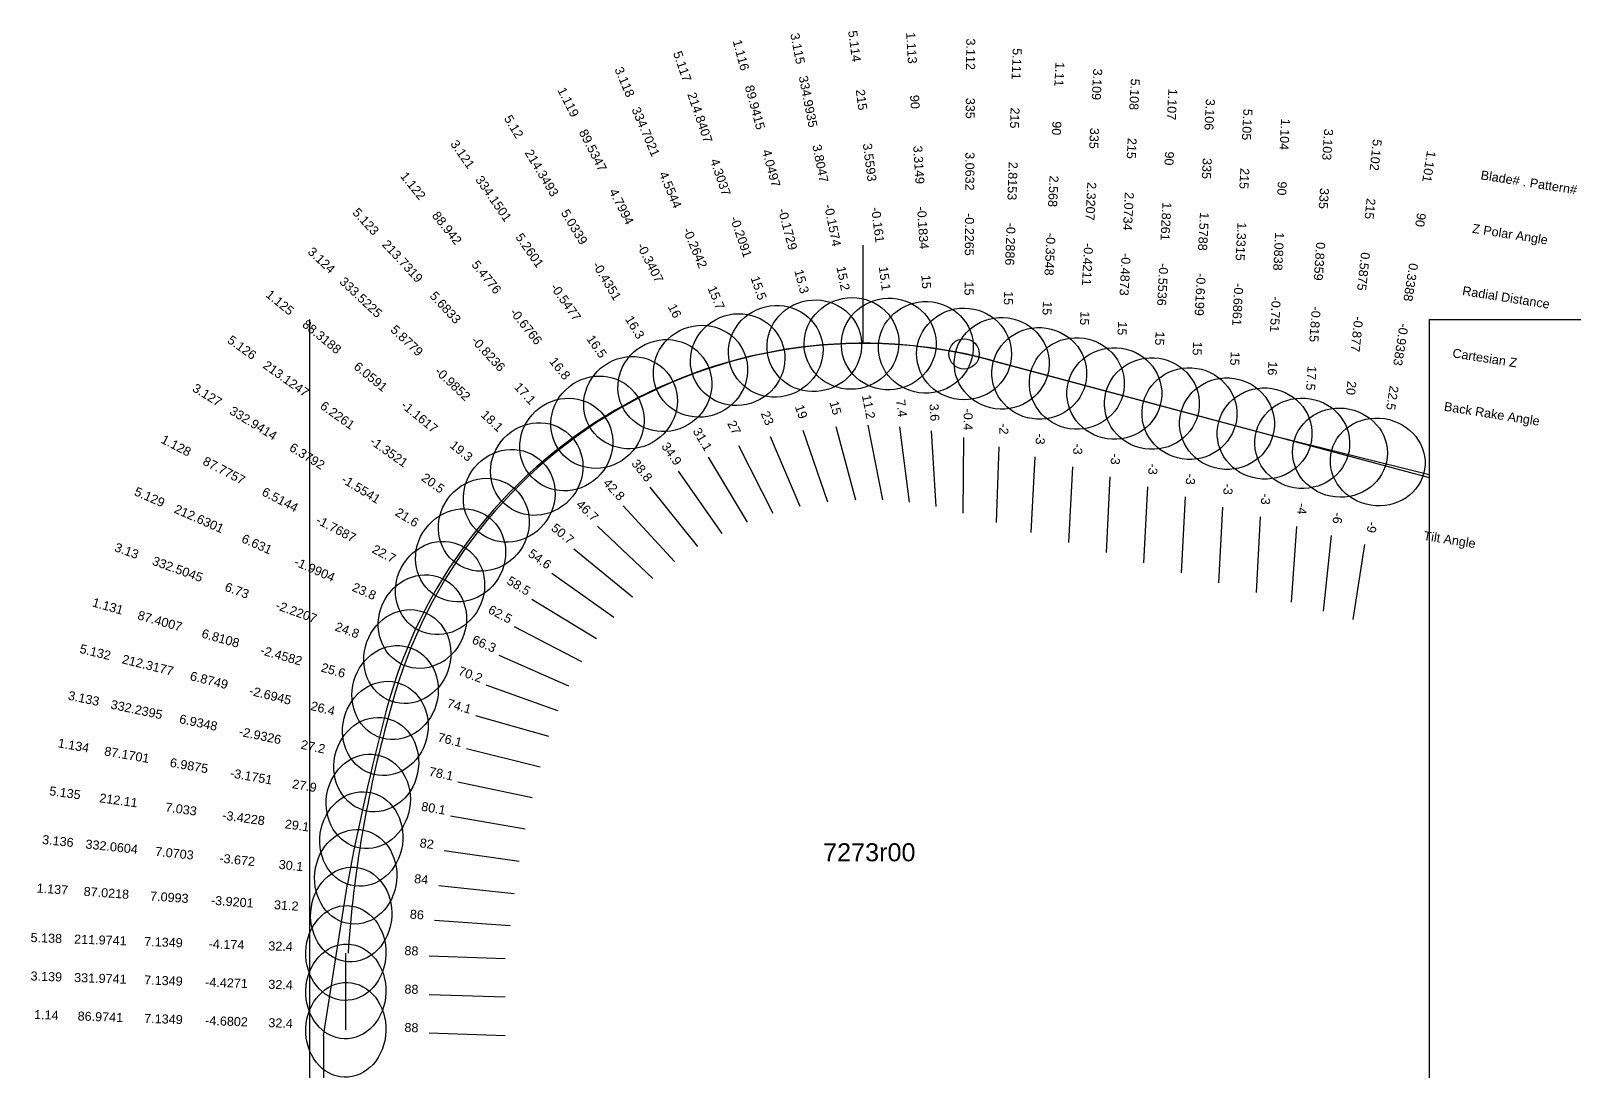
# Model space of a CAD drawing. Header units: inches. Extents: x -22.1 to 12.2, y -11.4 to 3.3.
# Drawn here: x 1.97 to 12.18, y -5 to 1.9 of the extents above; entities that cross this region are included whole.
import ezdxf
from ezdxf.enums import TextEntityAlignment as Align

# ---------------------------------------------------------------- set-up
doc = ezdxf.new("R2010")
doc.units = ezdxf.units.IN
doc.header["$MEASUREMENT"] = 0
for name, color, linetype, true_color in [('Blade_1', 30, 'Continuous', 0xff7f00), ('Blade_3', 7, 'Continuous', 0x00cc00), ('Blade_5', 7, 'Continuous', 0x0066cc)]:
    doc.layers.add(name, color=color, linetype=linetype, true_color=true_color)
doc.layers.add('Profile', color=9, linetype='Continuous')
doc.styles.get("Standard").update_dxf_attribs({"font": 'arial.ttf'})

msp = doc.modelspace()

# ---------------------------------------------------------------- linework, layer by layer
for p, q in [((3.80013, 0), (3.80013, -4.99704)), ((11.17513, 0), (12.17513, 0)), ((11.17513, 0), (11.17513, -4.99704))]:
    msp.add_line(p, q)
at = {"color": 1}
for p, q in [((10.14379, -0.76647), (8.33632, -0.28219)), ((11.17513, -1.02229), (10.14379, -0.76647)), ((4.04021, -4.68016), (4.04021, -4.17396))]:
    msp.add_line(p, q, dxfattribs=at)
msp.add_circle((8.11193, -0.22645), 0.1)
for centre, radius, start, end in [((7.44884, -3.37531), 3.21791, 73.990639, 166.356239), ((11.70803, -4.68451), 7.67041, 164.357034, 176.183505)]:
    msp.add_arc(centre, radius, start, end, dxfattribs=at)
at = {"layer": 'Blade_1'}
for p, q in [((7.44818, -0.15625), (7.44818, 0.4896)), ((7.26777, -0.70411), (7.39718, -1.18707)), ((7.89476, -0.73227), (7.92615, -1.23128)), ((6.62542, -0.8307), (6.85241, -1.27621)), ((8.57834, -0.904), (8.55217, -1.40331)), ((6.04215, -1.10519), (6.35545, -1.49486)), ((9.32024, -1.1028), (9.29408, -1.60211)), ((10.06255, -1.3002), (10.03638, -1.79951)), ((5.54163, -1.51001), (5.92855, -1.8267)), ((10.75029, -1.48148), (10.67208, -1.97533)), ((5.14857, -2.02262), (5.59208, -2.25349)), ((4.89327, -2.60883), (5.37414, -2.74581)), ((4.72942, -3.26962), (5.22198, -3.35559)), ((4.62447, -3.95843), (5.12326, -3.99331)), ((4.58988, -4.69936), (5.08957, -4.71681))]:
    msp.add_line(p, q, dxfattribs=at)
for centre, major_axis, ratio in [((7.12542, -0.17285), (0.30185, 0.08088), 0.96455743), ((7.86022, -0.18335), (0.31188, 0.01962), 0.96592584), ((6.37572, -0.34065), (0.27844, 0.14187), 0.96126171), ((8.60713, -0.35475), (0.31207, -0.01635), 0.96592584), ((9.34903, -0.55355), (0.31207, -0.01635), 0.96592584), ((5.69752, -0.67655), (0.24354, 0.19581), 0.95731951), ((10.09133, -0.75095), (0.31207, -0.01635), 0.96126171), ((10.83633, -0.93825), (0.30865, -0.04889), 0.92387957), ((5.11602, -1.16165), (0.19793, 0.24183), 0.94380096), ((4.66071, -1.76866), (0.1443, 0.27719), 0.92253811), ((4.36431, -2.45816), (0.08561, 0.30054), 0.90183255), ((4.18761, -3.17506), (0.05373, 0.30785), 0.88376566), ((4.07581, -3.92006), (0.0218, 0.31174), 0.8553643), ((4.04021, -4.68016), (0.01091, 0.31231), 0.84432797)]:
    msp.add_ellipse(centre, major_axis=major_axis, ratio=ratio, dxfattribs=at)
at = {"layer": 'Blade_3'}
for p, q in [((7.47725, -0.69698), (7.57437, -1.18745)), ((6.83562, -0.77043), (7.03099, -1.23068)), ((8.10809, -0.77644), (8.1046, -1.27643)), ((6.2297, -0.99874), (6.51577, -1.40881)), ((8.82564, -0.9703), (8.79947, -1.46961)), ((9.56754, -1.1691), (9.54138, -1.66841)), ((5.69749, -1.36235), (6.06138, -1.70526)), ((10.30087, -1.36361), (10.26599, -1.86239)), ((5.26487, -1.84143), (5.69119, -2.10268)), ((4.9626, -2.40696), (5.43304, -2.57633)), ((4.77849, -3.04597), (5.26775, -3.14907)), ((4.6518, -3.72945), (5.14906, -3.78172)), ((4.58988, -4.44626), (5.08957, -4.46371))]:
    msp.add_line(p, q, dxfattribs=at)
for centre, major_axis, ratio in [((7.37042, -0.15745), (0.30655, 0.0607), 0.9650165), ((6.62072, -0.26415), (0.28766, 0.1221), 0.96269176), ((8.11193, -0.22645), (0.31249, -0.00218), 0.96592584), ((5.91502, -0.54765), (0.2563, 0.1788), 0.95881974), ((8.85443, -0.42105), (0.31207, -0.01635), 0.96592584), ((9.59633, -0.61985), (0.31207, -0.01635), 0.96592584), ((10.33923, -0.81495), (0.31174, -0.0218), 0.95371697), ((5.29722, -0.98515), (0.21432, 0.22743), 0.95051575), ((4.79592, -1.55405), (0.16328, 0.26645), 0.92977651), ((4.44511, -2.22066), (0.10586, 0.29403), 0.90777751), ((4.24031, -2.93256), (0.06444, 0.30578), 0.88941641), ((4.10481, -3.67196), (0.03267, 0.31079), 0.86515146), ((4.04021, -4.42706), (0.01091, 0.31231), 0.84432797)]:
    msp.add_ellipse(centre, major_axis=major_axis, ratio=ratio, dxfattribs=at)
at = {"layer": 'Blade_5'}
for p, q in [((7.68666, -0.70637), (7.75106, -1.2022)), ((7.05048, -0.72909), (7.21327, -1.20185)), ((6.42531, -0.906), (6.68358, -1.33413)), ((8.34063, -0.83822), (8.32318, -1.33791)), ((9.07294, -1.0365), (9.04678, -1.53581)), ((5.86551, -1.2271), (6.20523, -1.59397)), ((9.81485, -1.2353), (9.78868, -1.73461)), ((10.53014, -1.42394), (10.47788, -1.9212)), ((5.39734, -1.67066), (5.8049, -1.9603)), ((5.04773, -2.21143), (5.50556, -2.4124)), ((4.83411, -2.82658), (5.31947, -2.9467)), ((4.68676, -3.49931), (5.18189, -3.56889)), ((4.58988, -4.19316), (5.08957, -4.21061))]:
    msp.add_line(p, q, dxfattribs=at)
for centre, major_axis, ratio in [((6.87142, -0.20905), (0.29547, 0.10174), 0.96363046), ((7.61582, -0.16095), (0.3099, 0.04025), 0.96547264), ((8.35983, -0.28855), (0.31231, -0.01091), 0.96592584), ((6.14122, -0.43505), (0.26758, 0.16142), 0.9598053), ((9.10173, -0.48725), (0.31207, -0.01635), 0.96592584), ((9.84363, -0.68605), (0.31207, -0.01635), 0.96592584), ((5.49182, -0.82355), (0.22929, 0.21233), 0.95579303), ((10.58763, -0.87695), (0.31079, -0.03267), 0.93969264), ((4.94902, -1.35205), (0.18103, 0.25473), 0.93667221), ((4.54411, -1.99036), (0.12561, 0.28614), 0.91495969), ((4.30021, -2.69446), (0.07507, 0.30335), 0.89571179), ((4.14211, -3.42276), (0.04349, 0.30946), 0.87377226), ((4.04021, -4.17396), (0.01091, 0.31231), 0.84432797)]:
    msp.add_ellipse(centre, major_axis=major_axis, ratio=ratio, dxfattribs=at)
at = {"layer": 'Profile'}
for p, q in [((8.28935, -0.26699), (11.17513, -1.04024)), ((3.89388, -4.71875), (4.05011, -3.71875)), ((3.89388, -4.71875), (3.89388, -4.99704))]:
    msp.add_line(p, q, dxfattribs=at)
for centre, radius, start, end in [((7.44818, -3.40625), 3.25, 75, 165.341329), ((20.02504, -6.69603), 16.25, 165.341329, 169.442782)]:
    msp.add_arc(centre, radius, start, end, dxfattribs=at)

# ---------------------------------------------------------------- texts
for s, p in [('Blade# . Pattern#', (11.51567, 0.95377)), ('Z Polar Angle', (11.45994, 0.60191)), ('Radial Distance', (11.39493, 0.1914)), ('Cartesian Z', (11.32991, -0.21911)), ('Back Rake Angle', (11.27418, -0.57098)), ('Tilt Angle', (11.13925, -1.42286))]:
    msp.add_text(s, height=0.059375, rotation=351.000041).set_placement(p, align=Align.MIDDLE_LEFT)
msp.add_text('7273r00', height=0.11875).set_placement((7.48763, -3.51012), align=Align.MIDDLE_CENTER)
at = {"layer": 'Blade_1'}
for s, rotation, p in [('1.116', 285.000001, (6.61425, 1.73485)), ('1.113', 273.600004, (7.73621, 1.78775)), ('1.11', 267.000006, (8.71049, 1.61754)), ('89.9415', 285.000001, (6.70646, 1.39074)), ('1.119', 296.999999, (5.47909, 1.41909)), ('90', 273.600004, (7.75858, 1.4322)), ('1.107', 267.000009, (9.45239, 1.41874)), ('89.5347', 296.999999, (5.64082, 1.10167)), ('90', 267.000006, (8.69185, 1.26178)), ('1.104', 267.000014, (10.19469, 1.22134)), ('3.3149', 273.600004, (7.78468, 1.0174)), ('4.0497', 285.000001, (6.81403, 0.98928)), ('90', 267.000009, (9.43375, 1.06298)), ('1.101', 261.000041, (11.14529, 1.01243)), ('1.122', 308.799996, (4.45997, 0.86264)), ('2.568', 267.000006, (8.67009, 0.84673)), ('4.7994', 296.999999, (5.82951, 0.73134)), ('90', 267.000014, (10.17605, 0.86558)), ('-0.1729', 285.000001, (6.9216, 0.58782)), ('-0.1834', 273.600004, (7.81078, 0.6026)), ('1.8261', 267.000009, (9.41199, 0.64792)), ('88.942', 308.799996, (4.6832, 0.585)), ('90', 261.000041, (11.08956, 0.66057)), ('-0.3548', 267.000006, (8.64834, 0.43167)), ('1.0838', 267.000014, (10.1543, 0.45052)), ('-0.3407', 296.999999, (6.0182, 0.36102)), ('5.4776', 308.799996, (4.94363, 0.26109)), ('15.3', 285.000001, (7.01381, 0.2437)), ('-0.5536', 267.000009, (9.39024, 0.23287)), ('0.3388', 261.000041, (11.02454, 0.25006)), ('15', 273.600004, (7.83315, 0.24705)), ('1.125', 320.699994, (3.58768, 0.08927)), ('15', 267.000006, (8.6297, 0.07591)), ('-0.751', 267.000014, (10.13255, 0.03547)), ('-0.6766', 308.799996, (5.20407, -0.06282)), ('16', 296.999999, (6.17994, 0.0436)), ('88.3188', 320.699994, (3.86336, -0.13637)), ('15', 267.000009, (9.3716, -0.12289)), ('-0.9383', 261.000041, (10.95952, -0.16045)), ('6.0591', 320.699994, (4.18499, -0.39962)), ('16.8', 308.799996, (5.42729, -0.34046)), ('16', 267.000014, (10.1139, -0.32029)), ('22.5', 261.000041, (10.9038, -0.51231)), ('-1.1617', 320.699994, (4.50662, -0.66287)), ('15', 285.000001, (7.23704, -0.58941)), ('3.6', 273.600004, (7.8873, -0.61375)), ('27', 296.999999, (6.5715, -0.7249)), ('1.128', 332.499991, (2.90887, -0.8567)), ('19.3', 320.699994, (4.7823, -0.88851)), ('-3', 267.000006, (8.58456, -0.78541)), ('87.7757', 332.499991, (3.22487, -1.0212)), ('38.8', 308.799996, (5.96774, -1.01264)), ('-3', 267.000009, (9.32646, -0.98421)), ('6.5144', 332.499991, (3.59353, -1.21311)), ('-3', 267.000014, (10.06876, -1.18161)), ('-1.7687', 332.499991, (3.96219, -1.40503)), ('50.7', 320.699994, (5.44973, -1.4348)), ('-9', 261.000041, (10.76887, -1.36419)), ('22.7', 332.499991, (4.27819, -1.56953)), ('1.131', 344.099989, (2.46487, -1.91709)), ('87.4007', 344.099989, (2.80749, -2.01469)), ('62.5', 332.499991, (5.04324, -1.96778)), ('6.8108', 344.099989, (3.20722, -2.12855)), ('-2.4582', 344.099989, (3.60694, -2.24241)), ('25.6', 344.099989, (3.94956, -2.34001)), ('74.1', 344.099989, (4.77906, -2.5763)), ('1.134', 350.099988, (2.24202, -2.8355)), ('87.1701', 350.099988, (2.59297, -2.89675)), ('6.9875', 350.099988, (3.0024, -2.96821)), ('-3.1751', 350.099988, (3.41184, -3.03967)), ('27.9', 350.099988, (3.76279, -3.10092)), ('80.1', 350.099988, (4.61244, -3.2492)), ('1.137', 355.999988, (2.10562, -3.78229)), ('87.0218', 355.999988, (2.46101, -3.80714)), ('7.0993', 355.999988, (2.87562, -3.83614)), ('-3.9201', 355.999988, (3.29023, -3.86513)), ('31.2', 355.999988, (3.64561, -3.88998)), ('86', 355.999988, (4.50601, -3.95014)), ('1.14', 357.999987, (2.06642, -4.61124)), ('86.9741', 357.999987, (2.42245, -4.62367)), ('7.1349', 357.999987, (2.83782, -4.63818)), ('-4.6802', 357.999987, (3.25319, -4.65268)), ('32.4', 357.999987, (3.60923, -4.66511)), ('88', 357.999987, (4.4712, -4.69521))]:
    msp.add_text(s, height=0.059375, rotation=rotation, dxfattribs=at).set_placement(p, align=Align.CENTER)
at = {"layer": 'Blade_3'}
for s, rotation, p in [('3.115', 281.199998, (6.98681, 1.77994)), ('3.112', 269.6, (8.12571, 1.7485)), ('3.118', 292.999997, (5.84903, 1.55385)), ('3.109', 267, (8.95779, 1.55124)), ('334.9935', 281.199998, (7.05601, 1.43047)), ('335', 269.6, (8.12323, 1.39226)), ('3.106', 267, (9.69969, 1.35244)), ('334.7021', 292.999997, (5.98822, 1.22592)), ('335', 267, (8.93915, 1.19548)), ('3.103', 266.000001, (10.477, 1.15524)), ('3.121', 304.899995, (4.78503, 1.07215)), ('3.8047', 281.199998, (7.13674, 1.02276)), ('3.0632', 269.6, (8.12032, 0.97664)), ('335', 267, (9.68105, 0.99668)), ('334.1501', 304.899995, (4.98886, 0.77997)), ('4.5544', 292.999997, (6.15062, 0.84333)), ('2.3207', 267, (8.91739, 0.78043)), ('335', 266.000001, (10.45215, 0.79985)), ('-0.1574', 281.199998, (7.21746, 0.61505)), ('-0.2265', 269.6, (8.11742, 0.56103)), ('1.5788', 267, (9.6593, 0.58162)), ('5.2601', 304.899995, (5.22666, 0.43909)), ('-0.2642', 292.999997, (6.31302, 0.46075)), ('3.124', 316.699993, (3.85987, 0.36934)), ('-0.4211', 267, (8.89564, 0.36537)), ('0.8359', 266.000001, (10.42316, 0.38524)), ('15.2', 281.199998, (7.28666, 0.26559)), ('333.5225', 316.699993, (4.11913, 0.12502)), ('-0.5477', 304.899995, (5.46445, 0.09822)), ('15.7', 292.999997, (6.45222, 0.13282)), ('15', 269.6, (8.11494, 0.20479)), ('-0.6199', 267, (9.63754, 0.16657)), ('15', 267, (8.877, 0.00961)), ('-0.815', 266.000001, (10.39416, -0.02937)), ('5.8779', 316.699993, (4.42161, -0.16003)), ('16.5', 304.899995, (5.66828, -0.19396)), ('15', 267, (9.6189, -0.18919)), ('-0.9852', 316.699993, (4.7241, -0.44507)), ('17.5', 266.000001, (10.36931, -0.38475)), ('3.127', 328.499992, (3.11195, -0.52212)), ('11.2', 281.199998, (7.45419, -0.58049)), ('332.9414', 328.499992, (3.4157, -0.70826)), ('18.1', 316.699993, (4.98336, -0.68939)), ('23', 292.999997, (6.78922, -0.66112)), ('-0.4', 269.6, (8.10891, -0.65769)), ('6.3792', 328.499992, (3.77008, -0.92542)), ('34.9', 304.899995, (6.16176, -0.90134)), ('-3', 267, (8.83186, -0.85171)), ('-3', 267, (9.57376, -1.05051)), ('-1.5541', 328.499992, (4.12446, -1.14259)), ('46.7', 316.699993, (5.61107, -1.28091)), ('-4', 266.000001, (10.30915, -1.24515)), ('21.6', 328.499992, (4.42821, -1.32873)), ('3.13', 340.19999, (2.58688, -1.55165)), ('332.5045', 340.19999, (2.92206, -1.67232)), ('6.73', 340.19999, (3.31312, -1.81311)), ('58.5', 328.499992, (5.16362, -1.77938)), ('-2.2207', 340.19999, (3.70417, -1.9539)), ('24.8', 340.19999, (4.03936, -2.07458)), ('70.2', 340.19999, (4.85087, -2.36674)), ('3.133', 348.099989, (2.30776, -2.52531)), ('332.2395', 348.099989, (2.65635, -2.59877)), ('6.9348', 348.099989, (3.06304, -2.68447)), ('-2.9326', 348.099989, (3.46974, -2.77017)), ('27.2', 348.099989, (3.81833, -2.84363)), ('78.1', 348.099989, (4.6623, -3.02148)), ('3.136', 353.999988, (2.14063, -3.46552)), ('332.0604', 353.999988, (2.49493, -3.50276)), ('7.0703', 353.999988, (2.90828, -3.5462)), ('-3.672', 353.999988, (3.32163, -3.58964)), ('30.1', 353.999988, (3.67593, -3.62688)), ('84', 353.999988, (4.5337, -3.71704)), ('3.139', 357.999987, (2.06642, -4.35814)), ('331.9741', 357.999987, (2.42245, -4.37057)), ('7.1349', 357.999987, (2.83782, -4.38507)), ('-4.4271', 357.999987, (3.25319, -4.39958)), ('32.4', 357.999987, (3.60923, -4.41201)), ('88', 357.999987, (4.4712, -4.44211))]:
    msp.add_text(s, height=0.059375, rotation=rotation, dxfattribs=at).set_placement(p, align=Align.CENTER)
at = {"layer": 'Blade_5'}
for s, rotation, p in [('5.114', 277.399999, (7.36145, 1.7976)), ('5.117', 288.999997, (6.22842, 1.65835)), ('5.111', 268, (8.42875, 1.68525)), ('5.108', 267, (9.20509, 1.48504)), ('214.8407', 288.999997, (6.34441, 1.32151)), ('215', 277.399999, (7.40734, 1.44432)), ('5.12', 301.099996, (5.12107, 1.25608)), ('215', 268, (8.41632, 1.32921)), ('5.105', 267, (9.94699, 1.28624)), ('3.5593', 277.399999, (7.46087, 1.03215)), ('215', 267, (9.18645, 1.12928)), ('5.102', 264.000001, (10.79408, 1.08723)), ('214.3493', 301.099996, (5.30508, 0.95103)), ('4.3037', 288.999997, (6.47972, 0.92853)), ('2.8153', 268, (8.40181, 0.91384)), ('215', 267, (9.92835, 0.93048)), ('2.0734', 267, (9.1647, 0.71423)), ('5.123', 312.799994, (4.14992, 0.62556)), ('5.0339', 301.099996, (5.51977, 0.59515)), ('-0.161', 277.399999, (7.5144, 0.61999)), ('215', 264.000001, (10.75684, 0.73293)), ('-0.2091', 288.999997, (6.61504, 0.53554)), ('-0.2886', 268, (8.38731, 0.49847)), ('1.3315', 267, (9.9066, 0.51542)), ('213.7319', 312.799994, (4.39197, 0.36417)), ('-0.4873', 267, (9.14294, 0.29917)), ('0.5875', 264.000001, (10.71339, 0.31958)), ('-0.4351', 301.099996, (5.73445, 0.23926)), ('15.1', 277.399999, (7.56028, 0.26671)), ('15.5', 288.999997, (6.73102, 0.1987)), ('-0.6861', 267, (9.88484, 0.10037)), ('5.6833', 312.799994, (4.67436, 0.05922)), ('15', 268, (8.37488, 0.14244)), ('16.3', 301.099996, (5.91846, -0.06579)), ('-0.877', 264.000001, (10.66995, -0.09377)), ('15', 267, (9.1243, -0.05659)), ('5.126', 324.599992, (3.33914, -0.20797)), ('-0.8236', 312.799994, (4.95676, -0.24574)), ('213.1247', 324.599992, (3.62953, -0.41434)), ('15', 267, (9.8662, -0.25539)), ('20', 264.000001, (10.63271, -0.44807)), ('17.1', 312.799994, (5.19881, -0.50713)), ('6.2261', 324.599992, (3.96831, -0.65511)), ('19', 288.999997, (7.01182, -0.61681)), ('7.4', 277.399999, (7.67137, -0.58861)), ('31.1', 301.099996, (6.36397, -0.80432)), ('-2', 268, (8.34478, -0.71954)), ('-1.3521', 324.599992, (4.3071, -0.89587)), ('-3', 267, (9.07916, -0.91791)), ('20.5', 324.599992, (4.59749, -1.10224)), ('5.129', 336.29999, (2.73568, -1.19651)), ('42.8', 312.799994, (5.78483, -1.13997)), ('-3', 267, (9.82106, -1.11671)), ('212.6301', 336.29999, (3.06189, -1.3397)), ('-6', 264.000001, (10.54255, -1.30584)), ('6.631', 336.29999, (3.44246, -1.50676)), ('54.6', 324.599992, (5.30054, -1.60187)), ('-1.9904', 336.29999, (3.82303, -1.67382)), ('23.8', 336.29999, (4.14923, -1.81702)), ('5.132', 346.099989, (2.38305, -2.22001)), ('66.3', 336.29999, (4.93899, -2.1637)), ('212.3177', 346.099989, (2.72887, -2.30559)), ('6.8749', 346.099989, (3.13232, -2.40543)), ('-2.6945', 346.099989, (3.53577, -2.50528)), ('26.4', 346.099989, (3.88159, -2.59086)), ('76.1', 346.099989, (4.71883, -2.79806)), ('5.135', 351.999988, (2.18633, -3.14789)), ('212.11', 351.999988, (2.53912, -3.19747)), ('7.033', 351.999988, (2.9507, -3.25532)), ('-3.4228', 351.999988, (3.36228, -3.31316)), ('29.1', 351.999988, (3.71506, -3.36274)), ('82', 351.999988, (4.56917, -3.48278)), ('5.138', 357.999987, (2.06642, -4.10504)), ('211.9741', 357.999987, (2.42245, -4.11747)), ('7.1349', 357.999987, (2.83782, -4.13197)), ('-4.174', 357.999987, (3.25319, -4.14648)), ('32.4', 357.999987, (3.60923, -4.15891)), ('88', 357.999987, (4.4712, -4.18901))]:
    msp.add_text(s, height=0.059375, rotation=rotation, dxfattribs=at).set_placement(p, align=Align.CENTER)

doc.saveas('drawing.dxf')
